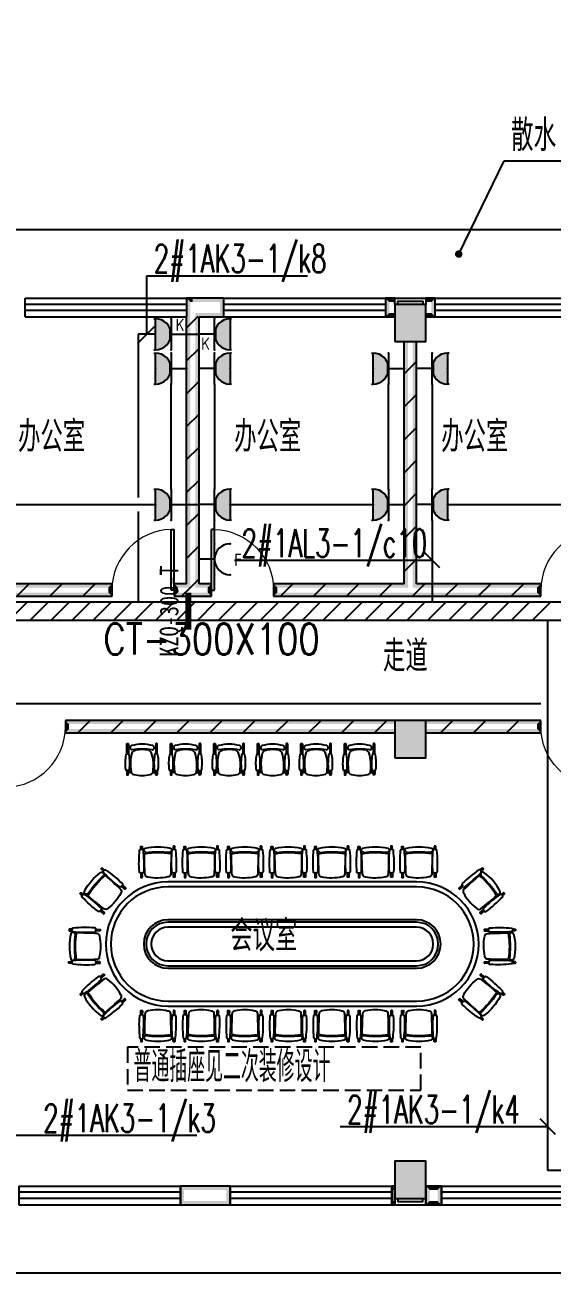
# Model space of a CAD drawing. Extents: x 101023 to 279373, y -114511 to 293844.
# Drawn here: x 160730 to 169210, y 183638 to 203738 of the extents above; entities that cross this region are included whole.
import ezdxf
from ezdxf.enums import TextEntityAlignment as Align

# ---------------------------------------------------------------- set-up
doc = ezdxf.new("R2010")
doc.units = 0
doc.header["$LTSCALE"] = 1000
doc.header["$MEASUREMENT"] = 0
doc.linetypes.add('DASH', pattern=[0.35, 0.25, -0.1])
for name, color, linetype in [('A-WALL-PATT', 252, 'Continuous'), ('BZ', 7, 'Continuous'), ('CABLETRAY', 3, 'Continuous'), ('COLUMN', 2, 'Continuous'), ('DIM-照明', 3, 'Continuous'), ('DIM_LEAD', 3, 'Continuous'), ('DOTLN', 2, 'DASH'), ('EQUIP-插座', 3, 'Continuous'), ('PUB_HATCH', 8, 'Continuous'), ('PUB_TEXT', 7, 'Continuous'), ('PUB_WALL', 2, 'Continuous'), ('STAIR', 2, 'Continuous'), ('TEL_HATCH', 8, 'Continuous'), ('WALL', 2, 'Continuous'), ('WINDOW', 2, 'Continuous'), ('WIRE-照明', 6, 'Continuous'), ('家具', 8, 'Continuous'), ('抗震支吊架', 2, 'Continuous'), ('排水', 153, 'Continuous')]:
    doc.layers.add(name, color=color, linetype=linetype)
doc.styles.add('_TCH_DIM', font='simplex.shx', dxfattribs={"bigfont": 'gbcbig.shx'})
doc.styles.add('_TEL_ATTDEF', font='gbenor', dxfattribs={"bigfont": 'gbcbig'})
doc.styles.add('_TEL_DIM', font='simplex.shx', dxfattribs={"width": 0.8, "height": 3.5, "bigfont": 'gbcbig.shx'})
doc.styles.add('kzcad', font='', dxfattribs={"width": 0.8})
doc.styles.get("Standard").update_dxf_attribs({"font": 'simplex.shx', "width": 0.8, "bigfont": 'gbcbig.shx'})
doc.styles.get('kzcad').set_extended_font_data('SimSun')
pattern_1 = [(45, (-908016.57, -754752.9), (-265.16515, 265.16515), [])]

# ---------------------------------------------------------------- blocks, each defined once
blk = doc.blocks.new('$equip$00002810')
for p, q in [((0.5, 0.5), (-0.5, 0.5)), ((0, 0.5), (0, 0))]:
    blk.add_line(p, q)
blk.add_arc((0, 1), 0.5, 180, 0)
for p in [(-0.5, 1), (0.5, 1), (-0.5, 0.5), (0.5, 0.5), (0, 0)]:
    blk.add_point(p)
at = {"color": 7, "style": '_TEL_DIM'}
blk.add_attdef('$TEXT$', text='', height=0.4, dxfattribs=at).set_placement((0.023, 1.257), align=Align.MIDDLE_CENTER)
at = {"color": 7, "style": '_TEL_DIM', "flags": 1}
for tag in ['A', 'REMARK']:
    blk.add_attdef(tag, text='', height=0.000025, dxfattribs=at).set_placement((0, 0), align=Align.MIDDLE_CENTER)
blk = doc.blocks.new('$equip$00001237')
for p, q in [((-0.5, 1.05), (-0.5, 1)), ((-0.5, 1), (0.5, 1)), ((0.5, 1.05), (0.5, 1)), ((0.5, 0.5), (-0.5, 0.5)), ((0, 0.5), (0, 0))]:
    blk.add_line(p, q)
blk.add_arc((0, 1), 0.5, 180, 0)
for p in [(0, 1), (-0.5, 0.5), (0.5, 0.5), (0, 0)]:
    blk.add_point(p)
for points in [[(0.433, 0.75), (-0.433, 0.75), (0.5, 1), (-0.5, 1)], [(0.25, 0.567), (-0.25, 0.567), (0.433, 0.75), (-0.433, 0.75)], [(0, 0.5), (0, 0.5), (0.25, 0.567), (-0.25, 0.567)]]:
    blk.add_solid(points)
at = {"flags": 9}
blk.add_attdef('A', (0, 0), '', height=0.00002, dxfattribs=at)
blk = doc.blocks.new('$equip$00001764')
for p, q in [((-0.5, 1.05), (-0.5, 1)), ((-0.5, 1), (0.5, 1)), ((0.5, 1.05), (0.5, 1)), ((0.5, 0.5), (-0.5, 0.5)), ((0, 0.5), (0, 0))]:
    blk.add_line(p, q)
blk.add_arc((0, 1), 0.5, 180, 0)
for p in [(-0.5, 0.5), (0.5, 0.5), (0, 0)]:
    blk.add_point(p)
for points in [[(0.433, 0.75), (-0.433, 0.75), (0.5, 1), (-0.5, 1)], [(0.25, 0.567), (-0.25, 0.567), (0.433, 0.75), (-0.433, 0.75)], [(0, 0.5), (0, 0.5), (0.25, 0.567), (-0.25, 0.567)]]:
    blk.add_solid(points)
at = {"color": 7, "style": '_TEL_DIM'}
blk.add_attdef('$TEXT$', text='', height=0.4, dxfattribs=at).set_placement((0.303, 0.211), align=Align.MIDDLE_CENTER)
at = {"color": 7, "style": '_TEL_DIM', "flags": 1}
blk.add_attdef('A', text='', height=0.00002, dxfattribs=at).set_placement((0, 0), align=Align.MIDDLE_CENTER)
blk = doc.blocks.new('办公椅2')
at = {"layer": '家具', "color": 8}
for p, q in [((10, 239), (10, 225)), ((81, 244), (15, 244)), ((15, 220), (82, 220)), ((49, 175), (49, 220)), ((49, 220), (65, 220)), ((65, 220), (65, 177)), ((508, 220), (350, 220)), ((352, 244), (508, 244)), ((513, 239), (513, 225)), ((49, -175), (49, -220)), ((65, -220), (65, -177)), ((10, -239), (10, -225)), ((15, -220), (82, -220)), ((81, -244), (15, -244)), ((49, -220), (65, -220)), ((508, -220), (350, -220)), ((352, -244), (508, -244)), ((513, -239), (513, -225))]:
    blk.add_line(p, q, dxfattribs=at)
at = {"layer": '家具'}
for p, q in [((82, 220), (82, 248)), ((349, 242), (349, 226)), ((82, -215), (82, -244)), ((349, -237), (349, -221))]:
    blk.add_line(p, q, dxfattribs=at)
at = {"layer": '家具', "color": 8}
for centre, start, end in [((15, 239), 90, 180), ((15, 225), 180, 270), ((508, 239), 0, 90), ((508, 225), 270, 0), ((15, -225), 90, 180), ((15, -239), 180, 270), ((508, -225), 0, 90), ((508, -239), 270, 0)]:
    blk.add_arc(centre, 4.75, start, end, dxfattribs=at)
at = {"layer": '家具'}
for centre, radius, start, end in [((101, 248), 19, 88.1438, 180), ((101, 220), 19, 180, 271.7658), ((193, -568), 840, 80.5473, 96.2767), ((193, 1087), 890, 264.0894, 278.9516), ((330, 242), 19, 0, 88.1438), ((330, 226), 19, 271.7658, 0), ((495, 0), 495, 164.5288, 195.4712), ((63, 132), 45, 90, 180), ((185, -515), 702, 75.5446, 100.0038), ((325, 93), 80.3, 4.194, 64.106), ((-20, -5), 438, 346.2625, 13.7375), ((434, 164), 19, 136.4792, 185.4621), ((-1029, -1), 1453, 353.532, 6.4617), ((449, 160), 33.7, 16.6732, 149.5945), ((-146, -1), 650, 344.7441, 15.2559), ((63, -132), 45, 180, 270), ((160, 498), 682, 261.8325, 287.0693), ((101, -215), 19, 88.2342, 180), ((193, -1082), 890, 81.0484, 95.9106), ((322, -71), 91.4, 294.6215, 335.3785), ((434, -167), 19, 174.5326, 222.4664), ((449, -163), 33.5, 209.2091, 344.346), ((101, -244), 19, 180, 271.8562), ((193, 573), 840, 263.7233, 279.4527), ((330, -221), 19, 0, 88.2342), ((330, -237), 19, 271.8562, 0)]:
    blk.add_arc(centre, radius, start, end, dxfattribs=at)
blk = doc.blocks.new('办公椅6')
at = {"layer": '家具'}
for p, q in [((83, 245), (83, 273)), ((465, 265), (464, 249)), ((81, -250), (81, -279)), ((466, -275), (466, -258))]:
    blk.add_line(p, q, dxfattribs=at)
at = {"layer": '家具', "color": 8}
for points in [[(82, 273), (17, 274, 0.414214), (12, 269), (12, 255, 0.414214), (16, 250), (83, 250)], [(467, 271), (509, 271, -0.414214), (514, 266), (514, 252, -0.414214), (509, 248), (465, 248)], [(79, -274), (14, -274, -0.414214), (9, -269), (9, -255, -0.414214), (14, -250), (81, -251)], [(469, -276), (506, -276, 0.414214), (511, -272), (511, -258, 0.414214), (507, -253), (468, -253)]]:
    blk.add_lwpolyline(points, format="xyb", dxfattribs=at)
at = {"layer": '家具'}
for centre, radius, start, end in [((64, 162), 45, 89.7, 179.7), ((444, -11012), 11225, 90.2565, 91.9408), ((102, 273), 19, 87.8438, 179.7), ((102, 244), 19, 179.7, 271.4658), ((230, -1577), 1873, 83.3734, 93.9026), ((250, 2204), 1984, 265.7407, 275.6942), ((-845, 4), 1257, 349.8473, 9.5527), ((435, 195), 19, 137.2336, 185.1674), ((450, 191), 33.5, 15.354, 150.4909), ((446, 265), 19, 359.7, 87.8438), ((445, 249), 19, 271.4658, 359.7), ((741, -4), 741, 167.0681, 192.3319), ((-1609, 10), 2033, 354.2379, 5.1674), ((-389, 4), 894, 346.6997, 12.7003), ((62, -162), 45, 179.7, 269.7), ((433, -196), 19, 174.2379, 223.2208), ((559, 11006), 11225, 267.4592, 269.1435), ((100, -250), 19, 87.9342, 179.7), ((100, -279), 19, 179.7, 271.5562), ((249, 1621), 1925, 265.5539, 275.9414), ((229, -2265), 2038, 83.7863, 93.6061), ((448, -192), 33.7, 210.1055, 343.0268), ((447, -258), 19, 359.7, 87.9342), ((447, -274), 19, 271.5562, 359.7)]:
    blk.add_arc(centre, radius, start, end, dxfattribs=at)
blk = doc.blocks.new('会议桌')
at = {"layer": '家具'}
for p, q in [((2045, 972), (-1955, 972)), ((2045, 322), (-1955, 322)), ((-1955, -378), (2045, -378)), ((-1955, -1028), (2045, -1028))]:
    blk.add_line(p, q, dxfattribs=at)
at = {"layer": '家具', "color": 8}
for p, q in [((2045, 892), (-1955, 892)), ((2045, 362), (-1955, 362)), ((2045, 242), (-1955, 242)), ((-1955, -298), (2045, -298)), ((-1955, -418), (2045, -418)), ((-1955, -948), (2045, -948))]:
    blk.add_line(p, q, dxfattribs=at)
at = {"layer": '家具'}
for centre, radius, start, end in [((-1955, -28), 1000, 90, 270), ((2045, -28), 1000, 270, 90), ((-1955, -28), 350, 90, 270), ((2045, -28), 350, 270, 90)]:
    blk.add_arc(centre, radius, start, end, dxfattribs=at)
at = {"layer": '家具', "color": 8}
for centre, radius, start, end in [((-1955, -28), 920, 90, 270), ((2045, -28), 920, 270, 90), ((-1955, -28), 390, 90, 270), ((-1955, -28), 270, 90, 270), ((2045, -28), 390, 270, 90), ((2045, -28), 270, 270, 90)]:
    blk.add_arc(centre, radius, start, end, dxfattribs=at)
at = {"layer": '家具'}
for p, rotation in [((-1993, 1033), 90), ((-1293, 1033), 90), ((-593, 1033), 90), ((107, 1033), 90), ((807, 1033), 90), ((1507, 1033), 90), ((2207, 1033), 90), ((2894, 656), 40.89750937394187), ((-2805, -713), 220.8975093739419)]:
    blk.add_blockref('办公椅6', p, dxfattribs=dict(at, rotation=rotation))
at = {"layer": '家具', "xscale": -1}
for p, rotation in [((-2805, 656), 319.1024906260187), ((2894, -713), 139.1024906260582), ((-1993, -1090), 90), ((-1293, -1090), 90), ((-593, -1090), 90), ((107, -1090), 90), ((807, -1090), 90), ((1507, -1090), 90), ((2207, -1090), 90)]:
    blk.add_blockref('办公椅6', p, dxfattribs=dict(at, rotation=rotation))
blk.add_blockref('办公椅6', (-3036, 10), dxfattribs=at)
at = {"layer": '家具'}
blk.add_blockref('办公椅6', (3125, 10), dxfattribs=at)
blk = doc.blocks.new('$WINLIB2D$00000001')
at = {"color": 0}
for points in [[(-0.5, 0.5), (-0.5, -0.5)], [(-0.5, 0.5), (0.5, 0.5)], [(0.5, -0.5), (0.5, 0.5)], [(0.5, 0.1667), (-0.5, 0.1667)], [(0.5, -0.1667), (-0.5, -0.1667)], [(-0.5, -0.5), (0.5, -0.5)]]:
    blk.add_lwpolyline(points, dxfattribs=at)
blk = doc.blocks.new('$DorLib2D$00000001')
for p, q in [((0.45, 0.975), (0.5, 0.975)), ((0.45, 0), (0.45, 0.975)), ((0.5, 0), (0.5, 0.975)), ((0.5, 0), (0.45, 0))]:
    blk.add_line(p, q)
at = {"lineweight": 13}
blk.add_arc((0.475, 0), 0.975, 91.4693, 180, dxfattribs=at)
blk = doc.blocks.new('_FZH')
blk.add_lwpolyline([(-0.5, -0.5), (0.5, -0.5), (0.5, 0.5), (-0.5, 0.5)], close=True)
at = {"layer": 'PUB_HATCH'}
blk.add_solid([(-0.5, -0.5), (0.5, -0.5), (-0.5, 0.5), (0.5, 0.5)], dxfattribs=at)
blk = doc.blocks.new('A$C40CE5D7B')
at = {"layer": 'A-WALL-PATT'}
h = blk.add_hatch(dxfattribs=at)
h.set_pattern_fill('普通砖', color=256, scale=150, style=0)
h.set_pattern_definition(pattern_1)
h.paths.add_polyline_path([(47100, 28003), (47140, 28010), (47200, 28070), (47200, 32370), (47100, 32470), (47000, 32370), (47000, 28070), (47060, 28010)])
h = blk.add_hatch(dxfattribs=at)
h.set_pattern_fill('普通砖', color=256, scale=150, style=0)
h.set_pattern_definition(pattern_1)
h.paths.add_polyline_path([(50700, 31970), (50500, 31970), (50500, 28070), (50560, 28010), (50600, 28003), (50640, 28010), (50700, 28070)])
h = blk.add_hatch(dxfattribs=at)
h.set_pattern_fill('普通砖', color=256, scale=150, style=0)
h.set_pattern_definition(pattern_1)
h.paths.add_polyline_path([(43450, 28003), (43450, 27870), (45800, 27870), (45800, 28070), (43550, 28070), (43490, 28010)])
h = blk.add_hatch(dxfattribs=at)
h.set_pattern_fill('普通砖', color=256, scale=150, style=0)
h.set_pattern_definition(pattern_1)
h.paths.add_polyline_path([(47060, 28010), (47000, 28070), (46800, 28070), (46800, 27870), (47100, 27870), (47100, 28003)])
h = blk.add_hatch(dxfattribs=at)
h.set_pattern_fill('普通砖', color=256, scale=150, style=0)
h.set_pattern_definition(pattern_1)
h.paths.add_polyline_path([(50560, 28010), (50500, 28070), (48400, 28070), (48400, 27870), (50600, 27870), (50600, 28003)])
h = blk.add_hatch(dxfattribs=at)
h.set_pattern_fill('普通砖', color=256, scale=150, style=0)
h.set_pattern_definition(pattern_1)
h.paths.add_polyline_path([(50600, 28003), (50600, 27870), (52700, 27870), (52700, 28070), (50700, 28070), (50640, 28010)])
h = blk.add_hatch(dxfattribs=at)
h.set_pattern_fill('普通砖', color=256, scale=150, style=0)
h.set_pattern_definition(pattern_1)
h.paths.add_polyline_path([(50350, 25670), (50350, 25870), (45050, 25870), (45050, 25670)])
h = blk.add_hatch(dxfattribs=at)
h.set_pattern_fill('普通砖', color=256, scale=150, style=0)
h.set_pattern_definition(pattern_1)
h.paths.add_polyline_path([(50850, 25870), (50850, 25670), (52700, 25670), (52700, 25870)])
at = {"layer": 'PUB_WALL'}
for points in [[(47100, 32670), (47000, 32670), (47060, 32610), (47100, 32610)], [(47000, 32670), (47000, 32370), (47060, 32430), (47060, 32610)], [(47600, 32670), (47100, 32670), (47100, 32610), (47540, 32610)], [(47600, 32370), (47600, 32670), (47540, 32610), (47540, 32430)], [(50350, 32670), (50200, 32670), (50260, 32610), (50350, 32610)], [(50200, 32670), (50200, 32370), (50260, 32430), (50260, 32610)], [(50850, 32570), (50350, 32570), (50410, 32510), (50790, 32510)], [(50350, 32570), (50350, 31970), (50410, 32030), (50410, 32510)], [(50850, 31970), (50850, 32570), (50790, 32510), (50790, 32030)], [(51000, 32670), (50850, 32670), (50850, 32610), (50940, 32610)], [(51000, 32370), (51000, 32670), (50940, 32610), (50940, 32430)], [(47000, 28070), (47000, 32370), (47060, 32430), (47060, 28010)], [(47200, 28070), (47200, 32370), (47140, 32430), (47140, 28010)], [(47200, 32370), (47600, 32370), (47540, 32430), (47140, 32430)], [(50200, 32370), (50350, 32370), (50350, 32430), (50260, 32430)], [(50850, 32370), (51000, 32370), (50940, 32430), (50850, 32430)], [(50350, 31970), (50850, 31970), (50790, 32030), (50410, 32030)], [(50560, 31970), (50500, 31970), (50500, 28070), (50560, 28010)], [(50700, 31970), (50640, 31970), (50640, 28010), (50700, 28070)], [(45800, 28070), (43550, 28070), (43490, 28010), (45740, 28010)], [(45800, 27870), (45800, 28070), (45740, 28010), (45740, 27930)], [(47000, 28070), (46800, 28070), (46860, 28010), (47060, 28010)], [(46800, 28070), (46800, 27870), (46860, 27930), (46860, 28010)], [(47400, 28070), (47200, 28070), (47140, 28010), (47340, 28010)], [(47400, 27870), (47400, 28070), (47340, 28010), (47340, 27930)], [(50500, 28070), (48400, 28070), (48460, 28010), (50560, 28010)], [(48400, 28070), (48400, 27870), (48460, 27930), (48460, 28010)], [(52700, 28070), (50700, 28070), (50640, 28010), (52640, 28010)], [(52700, 27870), (52700, 28070), (52640, 28010), (52640, 27930)], [(43450, 27870), (45800, 27870), (45740, 27930), (43450, 27930)], [(46800, 27870), (47100, 27870), (47100, 27930), (46860, 27930)], [(47100, 27870), (47400, 27870), (47340, 27930), (47100, 27930)], [(48400, 27870), (50600, 27870), (50600, 27930), (48460, 27930)], [(50600, 27870), (52700, 27870), (52640, 27930), (50600, 27930)], [(50350, 25810), (50350, 25870), (45050, 25870), (45110, 25810)], [(45050, 25870), (45050, 25670), (45110, 25730), (45110, 25810)], [(50350, 25670), (50350, 25730), (45110, 25730), (45050, 25670)], [(50850, 25870), (50350, 25870), (50410, 25810), (50790, 25810)], [(50350, 25870), (50350, 25270), (50410, 25330), (50410, 25810)], [(50850, 25270), (50850, 25870), (50790, 25810), (50790, 25330)], [(50850, 25870), (50850, 25810), (52640, 25810), (52700, 25870)], [(50850, 25730), (50850, 25670), (52700, 25670), (52640, 25730)], [(52700, 25670), (52700, 25870), (52640, 25810), (52640, 25730)], [(50350, 25270), (50850, 25270), (50790, 25330), (50410, 25330)], [(50850, 18770), (50350, 18770), (50410, 18710), (50790, 18710)], [(50350, 18770), (50350, 18170), (50410, 18230), (50410, 18710)], [(50850, 18170), (50850, 18770), (50790, 18710), (50790, 18230)], [(47700, 18370), (46900, 18370), (46960, 18310), (47640, 18310)], [(46900, 18370), (46900, 18070), (46960, 18130), (46960, 18310)], [(47700, 18070), (47700, 18370), (47640, 18310), (47640, 18130)], [(50350, 18370), (50300, 18370), (50360, 18310), (50290, 18310)], [(50350, 18070), (50350, 18370), (50290, 18310), (50290, 18130)], [(50300, 18370), (50300, 18070), (50360, 18130), (50360, 18310)], [(51100, 18370), (50850, 18370), (50910, 18310), (51040, 18310)], [(50850, 18370), (50850, 18070), (50910, 18130), (50910, 18310)], [(51100, 18070), (51100, 18370), (51040, 18310), (51040, 18130)], [(46900, 18070), (47700, 18070), (47640, 18130), (46960, 18130)], [(50300, 18070), (50350, 18070), (50290, 18130), (50360, 18130)], [(50350, 18170), (50850, 18170), (50790, 18230), (50410, 18230)], [(50850, 18070), (51100, 18070), (51040, 18130), (50910, 18130)]]:
    blk.add_hatch(color=256, dxfattribs=at).paths.add_polyline_path(points)
for points in [[(50350, 32570), (50350, 32670), (50850, 32670), (50850, 32570)], [(50400, 32570), (50400, 32620), (50800, 32620), (50800, 32570)], [(50350, 18170), (50350, 18070), (50850, 18070), (50850, 18170)], [(50400, 18170), (50400, 18120), (50800, 18120), (50800, 18170)]]:
    blk.add_lwpolyline(points)
at = {"layer": 'DIM_LEAD'}
for p, q in [((51378, 33380), (52108, 34882)), ((52108, 34882), (54172, 34882))]:
    blk.add_line(p, q, dxfattribs=at)
at = {"layer": 'DIM_LEAD', "const_width": 60}
blk.add_lwpolyline([(51365, 33353, 1), (51392, 33407, 1)], format="xyb", close=True, dxfattribs=at)
at = {"layer": 'WALL'}
for p, q in [((47100, 32670), (47000, 32670)), ((47000, 32670), (47000, 32370)), ((47600, 32670), (47100, 32670)), ((47600, 32370), (47600, 32670)), ((50350, 32670), (50200, 32670)), ((50200, 32670), (50200, 32370)), ((51000, 32670), (50850, 32670)), ((51000, 32370), (51000, 32670)), ((47000, 28070), (47000, 32370)), ((47200, 28070), (47200, 32370)), ((47200, 32370), (47600, 32370)), ((50200, 32370), (50350, 32370)), ((50850, 32370), (51000, 32370)), ((50500, 28070), (50500, 31970)), ((50700, 28070), (50700, 31970)), ((45800, 28070), (43550, 28070)), ((45800, 27870), (45800, 28070)), ((47000, 28070), (46800, 28070)), ((46800, 28070), (46800, 27870)), ((47400, 28070), (47200, 28070)), ((47400, 27870), (47400, 28070)), ((50500, 28070), (48400, 28070)), ((48400, 28070), (48400, 27870)), ((52700, 28070), (50700, 28070)), ((52700, 27870), (52700, 28070)), ((43450, 27870), (45800, 27870)), ((46800, 27870), (47100, 27870)), ((47100, 27870), (47400, 27870)), ((48400, 27870), (50600, 27870)), ((50600, 27870), (52700, 27870)), ((50350, 25870), (45050, 25870)), ((45050, 25870), (45050, 25670)), ((52700, 25870), (50850, 25870)), ((52700, 25670), (52700, 25870)), ((45050, 25670), (50350, 25670)), ((50850, 25670), (52700, 25670)), ((47700, 18370), (46900, 18370)), ((46900, 18370), (46900, 18070)), ((47700, 18070), (47700, 18370)), ((50350, 18370), (50300, 18370)), ((50300, 18370), (50300, 18070)), ((50350, 18070), (50350, 18370)), ((51100, 18370), (50850, 18370)), ((50850, 18370), (50850, 18070)), ((51100, 18070), (51100, 18370)), ((46900, 18070), (47700, 18070)), ((50300, 18070), (50350, 18070)), ((50850, 18070), (51100, 18070))]:
    blk.add_line(p, q, dxfattribs=at)
at = {"layer": '排水'}
for points in [[(64900, 16970), (7900, 16970), (7900, 19270), (7300, 19270), (7300, 29470), (7900, 29470), (7900, 31770), (17650, 31770), (17650, 37070)], [(65650, 33770), (35150, 33770), (35150, 31770), (24050, 31770), (24050, 37070)]]:
    blk.add_lwpolyline(points, dxfattribs=at)
at = {"layer": 'COLUMN'}
for p, xscale, yscale, zscale, rotation in [((50600, 32270), 499.9999999662396, 600.0000001620501, 600.0000001620501, 359.999999998039), ((50600, 25570), 500.0000001119915, 599.9999998572748, 599.9999998572748, 6.189858933937632e-09), ((50600, 18470), 500.0000001179287, 600.0000000247965, 600.0000000247965, 359.9999999854858)]:
    blk.add_blockref('_FZH', p, dxfattribs=dict(at, xscale=xscale, yscale=yscale, zscale=zscale, rotation=rotation))
at = {"layer": 'WINDOW'}
for name, p, xscale, yscale, zscale, rotation in [('$WINLIB2D$00000001', (45700, 32520), -2600, 300, 2600, 180), ('$WINLIB2D$00000001', (48900, 32520), -2600, 300, 2600, 179.9999999999754), ('$WINLIB2D$00000001', (52300, 32520), -2600, 300, 2600, 180), ('$DorLib2D$00000001', (44550, 25770), 1000, 1000, -1000, 180), ('$DorLib2D$00000001', (53200, 25770), -1000, 1000, 1000, 180), ('$WINLIB2D$00000001', (45600, 18220), 2600, 300, -2600, 5.543641249797349e-11), ('$WINLIB2D$00000001', (49000, 18220), 2600, 300, -2600, 5.543641249797349e-11), ('$WINLIB2D$00000001', (52400, 18220), 2600, 300, -2600, 5.508019037364958e-11)]:
    blk.add_blockref(name, p, dxfattribs=dict(at, xscale=xscale, yscale=yscale, zscale=zscale, rotation=rotation))
at = {"layer": 'WINDOW', "yscale": 1000}
for p, xscale, zscale in [((46300, 27970), 1000, 1000), ((47900, 27970), -1000, -1000), ((53200, 27970), 1000, 1000)]:
    blk.add_blockref('$DorLib2D$00000001', p, dxfattribs=dict(at, xscale=xscale, zscale=zscale))
at = {"layer": '家具', "lineweight": 9}
for name, p, rotation in [('办公椅2', (46283, 24983), 90), ('办公椅2', (46983, 24983), 90), ('办公椅2', (47683, 24983), 90), ('办公椅2', (48383, 24983), 90), ('办公椅2', (49083, 24983), 90), ('办公椅2', (49783, 24983), 90), ('会议桌', (48745, 22241), 180)]:
    blk.add_blockref(name, p, dxfattribs=dict(at, rotation=rotation))
at = {"layer": 'DIM_LEAD', "color": 7, "style": '_TCH_DIM'}
blk.add_text('散水（余同）', height=506.4, dxfattribs=at).set_placement((52219, 35040))
at = {"layer": 'PUB_TEXT'}
for s, p in [('办公室', (44288, 30191)), ('办公室', (47765, 30191)), ('办公室', (51097, 30191)), ('走道', (50160, 26656)), ('会议室', (47702, 22154))]:
    blk.add_text(s, height=500, dxfattribs=at).set_placement(p)

msp = doc.modelspace()

# ---------------------------------------------------------------- linework, layer by layer
at = {"layer": 'CABLETRAY'}
for p, q in [((154017, 194448), (176312, 194448)), ((176312, 194148), (154017, 194148))]:
    msp.add_line(p, q, dxfattribs=at)
at = {"layer": 'DIM-照明'}
for p, q in [((162566, 198633), (162813, 198880)), ((167403, 194993), (167156, 195240)), ((169266, 185872), (169019, 186119))]:
    msp.add_line(p, q, dxfattribs=at)
for points in [[(162690, 198757), (162690, 199700)], [(162690, 199700), (165274, 199700)], [(166830, 195116), (164101, 195116)], [(167280, 195116), (166830, 195116)], [(168397, 185995), (165802, 185995)], [(169143, 185995), (168397, 185995)], [(160405, 185859), (160910, 185859)], [(160910, 185859), (163495, 185859)]]:
    msp.add_lwpolyline(points, dxfattribs=at)
at = {"layer": 'DOTLN', "linetype": 'DASH'}
msp.add_lwpolyline([(162378, 186583), (167100, 186583), (167100, 187274), (162378, 187274)], close=True, dxfattribs=at)
at = {"layer": 'TEL_HATCH', "linetype": 'Continuous'}
for p, q in [((160472, 194148), (160772, 194448)), ((160809, 194148), (161109, 194448)), ((161146, 194148), (161446, 194448)), ((161483, 194148), (161783, 194448)), ((161819, 194148), (162119, 194448)), ((162156, 194148), (162456, 194448)), ((162493, 194148), (162793, 194448)), ((162830, 194148), (163130, 194448)), ((163166, 194148), (163466, 194448)), ((163503, 194148), (163803, 194448)), ((163840, 194148), (164140, 194448)), ((164177, 194148), (164477, 194448)), ((164513, 194148), (164813, 194448)), ((164850, 194148), (165150, 194448)), ((165187, 194148), (165487, 194448)), ((165524, 194148), (165824, 194448)), ((165860, 194148), (166160, 194448)), ((166197, 194148), (166497, 194448)), ((166534, 194148), (166834, 194448)), ((166871, 194148), (167171, 194448)), ((167208, 194148), (167508, 194448)), ((167544, 194148), (167844, 194448)), ((167881, 194148), (168181, 194448)), ((168218, 194148), (168518, 194448)), ((168555, 194148), (168855, 194448)), ((168891, 194148), (169191, 194448))]:
    msp.add_line(p, q, dxfattribs=at)
at = {"layer": 'WIRE-照明'}
for p, q in [((162830, 198757), (162549, 198757)), ((162549, 198757), (162549, 196127)), ((162549, 195902), (162549, 194448)), ((167280, 195764), (167280, 194448)), ((169143, 185288), (169143, 194148)), ((169699, 185288), (169143, 185288))]:
    msp.add_line(p, q, dxfattribs=at)
at = {"layer": 'WIRE-照明', "linetype": 'Continuous'}
for p, q in [((163330, 198757), (163530, 198757)), ((163080, 196264), (163080, 197954)), ((163780, 197954), (163780, 196264)), ((166580, 196264), (166580, 197954)), ((167280, 197954), (167280, 196264)), ((160380, 196014), (162830, 196014)), ((163330, 196014), (163530, 196014)), ((164030, 196014), (166330, 196014)), ((167530, 196014), (169730, 196014)), ((163780, 195383), (163780, 195764)), ((160517, 192813), (169030, 192813))]:
    msp.add_line(p, q, dxfattribs=at)
at = {"layer": '抗震支吊架', "color": 2, "const_width": 100}
msp.add_lwpolyline([(163358, 193998), (163358, 194598)], dxfattribs=at)

# ---------------------------------------------------------------- block references
at = {"layer": 'EQUIP-插座'}
ref = msp.add_blockref('$equip$00001764', (163330, 198757), dxfattribs=dict(at, xscale=500, yscale=500, zscale=500, rotation=90))
ref.add_attrib('$TEXT$', 'K', dxfattribs={"layer": '0', "color": 7, "height": 200, "style": '_TEL_ATTDEF'}).set_placement((163224, 198908), align=Align.MIDDLE_CENTER)
ref = msp.add_blockref('$equip$00001764', (163530, 198757), dxfattribs=dict(at, xscale=500, yscale=500, zscale=500, rotation=270))
ref.add_attrib('$TEXT$', 'K', dxfattribs={"layer": '0', "color": 7, "height": 200, "style": '_TEL_ATTDEF'}).set_placement((163635, 198605), align=Align.MIDDLE_CENTER)
at = {"layer": 'EQUIP-插座', "xscale": 500, "yscale": 500, "zscale": 500}
for p, rotation in [((163330, 198204), 90), ((163530, 198204), 270), ((166830, 198204), 90), ((167030, 198204), 270), ((163330, 196014), 90), ((163530, 196014), 270), ((166830, 196014), 90), ((167030, 196014), 270)]:
    msp.add_blockref('$equip$00001237', p, dxfattribs=dict(at, rotation=rotation))
at = {"layer": 'EQUIP-插座'}
ref = msp.add_blockref('$equip$00002810', (163530, 195133), dxfattribs=dict(at, xscale=500, yscale=500, zscale=500, rotation=270))
ref.add_attrib('$TEXT$', 'F', dxfattribs={"layer": '0', "color": 7, "height": 200, "style": '_TEL_ATTDEF'}).set_placement((164158, 195122), align=Align.MIDDLE_CENTER)
at = {"layer": 'STAIR'}
msp.add_blockref('A$C40CE5D7B', (116330, 166668), dxfattribs=at)

# ---------------------------------------------------------------- texts
at = {"layer": 'BZ', "style": '_TEL_DIM', "width": 0.8}
for s, p in [('CT-300X100', (161992, 193597)), ('普通插座见二次装修设计', (162476, 186713))]:
    msp.add_text(s, height=500, dxfattribs=at).set_placement(p)
at = {"layer": 'DIM-照明', "color": 7, "style": '_TEL_DIM', "width": 0.64}
for s, p in [('2#1AK3-1/k8', (162802, 199750)), ('2#1AL3-1/c10', (164214, 195166)), ('2#1AK3-1/k4', (165914, 186045)), ('2#1AK3-1/k3', (161023, 185909))]:
    msp.add_text(s, height=450, dxfattribs=at).set_placement(p)
at = {"layer": '抗震支吊架', "color": 2, "style": 'kzcad', "width": 0.8}
msp.add_text('KZQ-300-T', height=300, rotation=89.8854, dxfattribs=at).set_placement((163198, 194298), align=Align.CENTER)

doc.saveas('drawing.dxf')
